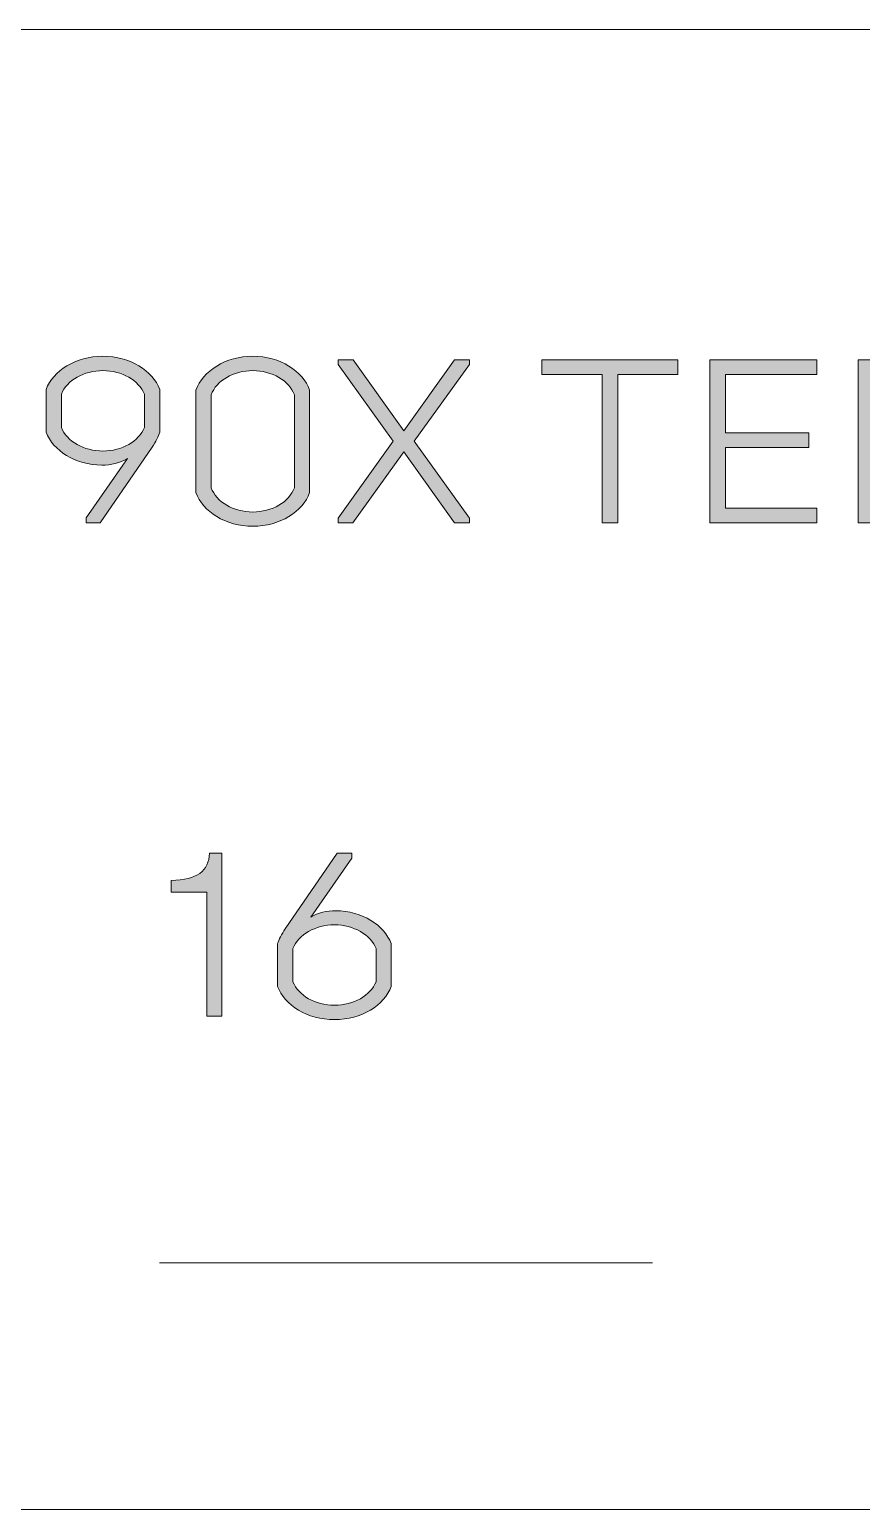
# Model space of a CAD drawing. Header units: inches. Extents: x 105 to 230, y -170 to -140.
# Drawn here: x 122.37 to 139.24, y -170 to -140 of the extents above; entities that cross this region are included whole.
import ezdxf

# ---------------------------------------------------------------- set-up
doc = ezdxf.new("R2010")
doc.units = ezdxf.units.IN
doc.header["$MEASUREMENT"] = 0
for name, color, linetype in [('CUT', 7, 'Continuous'), ('ENGRAVE', 7, 'Continuous'), ('TYPE', 7, 'Continuous')]:
    doc.layers.add(name, color=color, linetype=linetype)

# ---------------------------------------------------------------- blocks, each defined once
blk = doc.blocks.new('block 3')
at = {"layer": 'TYPE', "true_color": 0xffffff}
h = blk.add_hatch(color=7, dxfattribs=at)
h.dxf.hatch_style = 2
edge = h.paths.add_edge_path()
edge.add_spline(control_points=[(125.007, -147.293), (125.007, -147.293), (125.007, -148.164), (125.007, -148.164), (124.983, -148.244), (124.927, -148.351), (124.852, -148.464), (124.852, -148.464), (123.798, -150), (123.798, -150), (123.798, -150), (123.513, -150), (123.513, -150), (123.513, -150), (123.513, -149.897), (123.513, -149.897), (123.513, -149.897), (124.351, -148.693), (124.351, -148.693), (124.201, -148.792), (124.014, -148.829), (123.836, -148.829), (123.288, -148.829), (122.843, -148.529), (122.702, -148.164), (122.702, -148.164), (122.702, -147.293), (122.702, -147.293), (122.843, -146.919), (123.302, -146.623), (123.855, -146.623), (124.407, -146.623), (124.866, -146.919), (125.007, -147.293)], knot_values=[0, 0, 0, 0, 1, 1, 1, 2, 2, 2, 3, 3, 3, 4, 4, 4, 5, 5, 5, 6, 6, 6, 7, 7, 7, 8, 8, 8, 9, 9, 9, 10, 10, 10, 11, 11, 11, 11], degree=3, periodic=1)
edge = h.paths.add_edge_path()
edge.add_spline(control_points=[(124.697, -147.392), (124.585, -147.11), (124.243, -146.914), (123.855, -146.914), (123.466, -146.914), (123.124, -147.11), (123.012, -147.392), (123.012, -147.392), (123.012, -148.066), (123.012, -148.066), (123.124, -148.347), (123.466, -148.544), (123.855, -148.544), (124.243, -148.544), (124.585, -148.347), (124.697, -148.066), (124.697, -148.066), (124.697, -147.392), (124.697, -147.392)], knot_values=[0, 0, 0, 0, 1, 1, 1, 2, 2, 2, 3, 3, 3, 4, 4, 4, 5, 5, 5, 6, 6, 6, 6], degree=3, periodic=1)
h = blk.add_hatch(color=7, dxfattribs=at)
h.dxf.hatch_style = 2
edge = h.paths.add_edge_path()
edge.add_spline(control_points=[(125.742, -149.386), (125.742, -149.386), (125.742, -147.307), (125.742, -147.307), (125.878, -146.923), (126.342, -146.623), (126.894, -146.623), (127.447, -146.623), (127.911, -146.923), (128.046, -147.307), (128.046, -147.307), (128.046, -149.386), (128.046, -149.386), (127.911, -149.771), (127.447, -150.07), (126.894, -150.07), (126.342, -150.07), (125.878, -149.771), (125.742, -149.386)], knot_values=[0, 0, 0, 0, 1, 1, 1, 2, 2, 2, 3, 3, 3, 4, 4, 4, 5, 5, 5, 6, 6, 6, 6], degree=3, periodic=1)
edge = h.paths.add_edge_path()
edge.add_spline(control_points=[(127.737, -149.288), (127.737, -149.288), (127.737, -147.405), (127.737, -147.405), (127.634, -147.115), (127.283, -146.914), (126.894, -146.914), (126.505, -146.914), (126.154, -147.115), (126.051, -147.405), (126.051, -147.405), (126.051, -149.288), (126.051, -149.288), (126.154, -149.578), (126.505, -149.78), (126.894, -149.78), (127.283, -149.78), (127.634, -149.578), (127.737, -149.288)], knot_values=[0, 0, 0, 0, 1, 1, 1, 2, 2, 2, 3, 3, 3, 4, 4, 4, 5, 5, 5, 6, 6, 6, 6], degree=3, periodic=1)
h = blk.add_hatch(color=7, dxfattribs=at)
h.dxf.hatch_style = 2
h.paths.add_polyline_path([(128.623, -149.906), (129.742, -148.347), (128.623, -146.787), (128.623, -146.694), (128.927, -146.694), (129.957, -148.136), (130.983, -146.694), (131.287, -146.694), (131.287, -146.787), (130.168, -148.347), (131.287, -149.906), (131.287, -150), (130.983, -150), (129.957, -148.558), (128.922, -150), (128.623, -150)])
h = blk.add_hatch(color=7, dxfattribs=at)
h.dxf.hatch_style = 2
h.paths.add_polyline_path([(135.517, -146.989), (134.299, -146.989), (134.299, -150), (133.981, -150), (133.981, -146.989), (132.759, -146.989), (132.759, -146.694), (135.517, -146.694)])
h = blk.add_hatch(color=7, dxfattribs=at)
h.dxf.hatch_style = 2
h.paths.add_polyline_path([(136.482, -146.989), (136.482, -148.178), (138.168, -148.178), (138.168, -148.473), (136.482, -148.473), (136.482, -149.705), (138.332, -149.705), (138.332, -150), (136.164, -150), (136.164, -146.694), (138.332, -146.694), (138.332, -146.989)])
h = blk.add_hatch(color=7, dxfattribs=at)
h.dxf.hatch_style = 2
h.paths.add_polyline_path([(141.798, -149.906), (141.798, -150), (141.484, -150), (140.224, -148.225), (139.489, -148.918), (139.489, -150), (139.171, -150), (139.171, -146.694), (139.489, -146.694), (139.489, -148.534), (141.4, -146.694), (141.723, -146.694), (141.723, -146.787), (140.449, -148.01)])
at = {"layer": 'TYPE', "lineweight": 0}
for points in [[(128.623, -149.906), (129.742, -148.347), (128.623, -146.787), (128.623, -146.694), (128.927, -146.694), (129.957, -148.136), (130.983, -146.694), (131.287, -146.694), (131.287, -146.787), (130.168, -148.347), (131.287, -149.906), (131.287, -150), (130.983, -150), (129.957, -148.558), (128.922, -150), (128.623, -150), (128.623, -149.906)], [(135.517, -146.989), (134.299, -146.989), (134.299, -150), (133.981, -150), (133.981, -146.989), (132.759, -146.989), (132.759, -146.694), (135.517, -146.694), (135.517, -146.989)], [(136.482, -146.989), (136.482, -148.178), (138.168, -148.178), (138.168, -148.473), (136.482, -148.473), (136.482, -149.705), (138.332, -149.705), (138.332, -150), (136.164, -150), (136.164, -146.694), (138.332, -146.694), (138.332, -146.989), (136.482, -146.989)], [(141.798, -149.906), (141.798, -150), (141.484, -150), (140.224, -148.225), (139.489, -148.918), (139.489, -150), (139.171, -150), (139.171, -146.694), (139.489, -146.694), (139.489, -148.534), (141.4, -146.694), (141.723, -146.694), (141.723, -146.787), (140.449, -148.01), (141.798, -149.906)]]:
    blk.add_lwpolyline(points, dxfattribs=at)
for points, knots in [([(125.007, -147.293), (125.007, -147.293), (125.007, -148.164), (125.007, -148.164), (124.983, -148.244), (124.927, -148.351), (124.852, -148.464), (124.852, -148.464), (123.798, -150), (123.798, -150), (123.798, -150), (123.513, -150), (123.513, -150), (123.513, -150), (123.513, -149.897), (123.513, -149.897), (123.513, -149.897), (124.351, -148.693), (124.351, -148.693), (124.201, -148.792), (124.014, -148.829), (123.836, -148.829), (123.288, -148.829), (122.843, -148.529), (122.702, -148.164), (122.702, -148.164), (122.702, -147.293), (122.702, -147.293), (122.843, -146.919), (123.302, -146.623), (123.855, -146.623), (124.407, -146.623), (124.866, -146.919), (125.007, -147.293)], [0, 0, 0, 0, 1, 1, 1, 2, 2, 2, 3, 3, 3, 4, 4, 4, 5, 5, 5, 6, 6, 6, 7, 7, 7, 8, 8, 8, 9, 9, 9, 10, 10, 10, 11, 11, 11, 11]), ([(125.742, -149.386), (125.742, -149.386), (125.742, -147.307), (125.742, -147.307), (125.878, -146.923), (126.342, -146.623), (126.894, -146.623), (127.447, -146.623), (127.911, -146.923), (128.046, -147.307), (128.046, -147.307), (128.046, -149.386), (128.046, -149.386), (127.911, -149.771), (127.447, -150.07), (126.894, -150.07), (126.342, -150.07), (125.878, -149.771), (125.742, -149.386)], [0, 0, 0, 0, 1, 1, 1, 2, 2, 2, 3, 3, 3, 4, 4, 4, 5, 5, 5, 6, 6, 6, 6]), ([(124.697, -147.392), (124.585, -147.11), (124.243, -146.914), (123.855, -146.914), (123.466, -146.914), (123.124, -147.11), (123.012, -147.392), (123.012, -147.392), (123.012, -148.066), (123.012, -148.066), (123.124, -148.347), (123.466, -148.544), (123.855, -148.544), (124.243, -148.544), (124.585, -148.347), (124.697, -148.066), (124.697, -148.066), (124.697, -147.392), (124.697, -147.392)], [0, 0, 0, 0, 1, 1, 1, 2, 2, 2, 3, 3, 3, 4, 4, 4, 5, 5, 5, 6, 6, 6, 6]), ([(127.737, -149.288), (127.737, -149.288), (127.737, -147.405), (127.737, -147.405), (127.634, -147.115), (127.283, -146.914), (126.894, -146.914), (126.505, -146.914), (126.154, -147.115), (126.051, -147.405), (126.051, -147.405), (126.051, -149.288), (126.051, -149.288), (126.154, -149.578), (126.505, -149.78), (126.894, -149.78), (127.283, -149.78), (127.634, -149.578), (127.737, -149.288)], [0, 0, 0, 0, 1, 1, 1, 2, 2, 2, 3, 3, 3, 4, 4, 4, 5, 5, 5, 6, 6, 6, 6])]:
    blk.add_open_spline(points, degree=3, knots=knots, dxfattribs=at)
blk = doc.blocks.new('block 5')
at = {"layer": 'TYPE', "true_color": 0xffffff}
h = blk.add_hatch(color=7, dxfattribs=at)
h.dxf.hatch_style = 2
edge = h.paths.add_edge_path()
edge.add_spline(control_points=[(126.269, -156.694), (126.269, -156.694), (126.269, -160), (126.269, -160), (126.269, -160), (125.96, -160), (125.96, -160), (125.96, -160), (125.96, -157.485), (125.96, -157.485), (125.96, -157.485), (125.239, -157.485), (125.239, -157.485), (125.239, -157.485), (125.239, -157.247), (125.239, -157.247), (125.768, -157.237), (126.002, -157.064), (126.016, -156.694), (126.016, -156.694), (126.269, -156.694), (126.269, -156.694)], knot_values=[0, 0, 0, 0, 1, 1, 1, 2, 2, 2, 3, 3, 3, 4, 4, 4, 5, 5, 5, 6, 6, 6, 7, 7, 7, 7], degree=3, periodic=1)
h = blk.add_hatch(color=7, dxfattribs=at)
h.dxf.hatch_style = 2
edge = h.paths.add_edge_path()
edge.add_spline(control_points=[(129.702, -158.53), (129.702, -158.53), (129.702, -159.401), (129.702, -159.401), (129.562, -159.775), (129.103, -160.071), (128.55, -160.071), (127.998, -160.071), (127.539, -159.775), (127.398, -159.401), (127.398, -159.401), (127.398, -158.53), (127.398, -158.53), (127.422, -158.45), (127.478, -158.342), (127.553, -158.23), (127.553, -158.23), (128.606, -156.694), (128.606, -156.694), (128.606, -156.694), (128.906, -156.694), (128.906, -156.694), (128.906, -156.694), (128.906, -156.797), (128.906, -156.797), (128.906, -156.797), (128.073, -157.991), (128.073, -157.991), (128.218, -157.902), (128.4, -157.865), (128.574, -157.865), (129.122, -157.865), (129.562, -158.164), (129.702, -158.53)], knot_values=[0, 0, 0, 0, 1, 1, 1, 2, 2, 2, 3, 3, 3, 4, 4, 4, 5, 5, 5, 6, 6, 6, 7, 7, 7, 8, 8, 8, 9, 9, 9, 10, 10, 10, 11, 11, 11, 11], degree=3, periodic=1)
edge = h.paths.add_edge_path()
edge.add_spline(control_points=[(129.393, -158.628), (129.281, -158.347), (128.939, -158.15), (128.55, -158.15), (128.162, -158.15), (127.82, -158.347), (127.707, -158.628), (127.707, -158.628), (127.707, -159.302), (127.707, -159.302), (127.82, -159.583), (128.162, -159.78), (128.55, -159.78), (128.939, -159.78), (129.281, -159.583), (129.393, -159.302), (129.393, -159.302), (129.393, -158.628), (129.393, -158.628)], knot_values=[0, 0, 0, 0, 1, 1, 1, 2, 2, 2, 3, 3, 3, 4, 4, 4, 5, 5, 5, 6, 6, 6, 6], degree=3, periodic=1)
at = {"layer": 'TYPE', "lineweight": 0}
for points, knots in [([(126.269, -156.694), (126.269, -156.694), (126.269, -160), (126.269, -160), (126.269, -160), (125.96, -160), (125.96, -160), (125.96, -160), (125.96, -157.485), (125.96, -157.485), (125.96, -157.485), (125.239, -157.485), (125.239, -157.485), (125.239, -157.485), (125.239, -157.247), (125.239, -157.247), (125.768, -157.237), (126.002, -157.064), (126.016, -156.694), (126.016, -156.694), (126.269, -156.694), (126.269, -156.694)], [0, 0, 0, 0, 1, 1, 1, 2, 2, 2, 3, 3, 3, 4, 4, 4, 5, 5, 5, 6, 6, 6, 7, 7, 7, 7]), ([(129.702, -158.53), (129.702, -158.53), (129.702, -159.401), (129.702, -159.401), (129.562, -159.775), (129.103, -160.071), (128.55, -160.071), (127.998, -160.071), (127.539, -159.775), (127.398, -159.401), (127.398, -159.401), (127.398, -158.53), (127.398, -158.53), (127.422, -158.45), (127.478, -158.342), (127.553, -158.23), (127.553, -158.23), (128.606, -156.694), (128.606, -156.694), (128.606, -156.694), (128.906, -156.694), (128.906, -156.694), (128.906, -156.694), (128.906, -156.797), (128.906, -156.797), (128.906, -156.797), (128.073, -157.991), (128.073, -157.991), (128.218, -157.902), (128.4, -157.865), (128.574, -157.865), (129.122, -157.865), (129.562, -158.164), (129.702, -158.53)], [0, 0, 0, 0, 1, 1, 1, 2, 2, 2, 3, 3, 3, 4, 4, 4, 5, 5, 5, 6, 6, 6, 7, 7, 7, 8, 8, 8, 9, 9, 9, 10, 10, 10, 11, 11, 11, 11]), ([(129.393, -158.628), (129.281, -158.347), (128.939, -158.15), (128.55, -158.15), (128.162, -158.15), (127.82, -158.347), (127.707, -158.628), (127.707, -158.628), (127.707, -159.302), (127.707, -159.302), (127.82, -159.583), (128.162, -159.78), (128.55, -159.78), (128.939, -159.78), (129.281, -159.583), (129.393, -159.302), (129.393, -159.302), (129.393, -158.628), (129.393, -158.628)], [0, 0, 0, 0, 1, 1, 1, 2, 2, 2, 3, 3, 3, 4, 4, 4, 5, 5, 5, 6, 6, 6, 6])]:
    blk.add_open_spline(points, degree=3, knots=knots, dxfattribs=at)
blk = doc.blocks.new('block 14')
at = {"layer": 'ENGRAVE', "true_color": 0xffffff}
h = blk.add_hatch(color=7, dxfattribs=at)
h.dxf.hatch_style = 2
edge = h.paths.add_edge_path()
edge.add_spline(control_points=[(125.007, -147.293), (125.007, -147.293), (125.007, -148.164), (125.007, -148.164), (124.983, -148.244), (124.927, -148.351), (124.852, -148.464), (124.852, -148.464), (123.798, -150), (123.798, -150), (123.798, -150), (123.513, -150), (123.513, -150), (123.513, -150), (123.513, -149.897), (123.513, -149.897), (123.513, -149.897), (124.351, -148.693), (124.351, -148.693), (124.201, -148.792), (124.014, -148.829), (123.836, -148.829), (123.288, -148.829), (122.843, -148.529), (122.702, -148.164), (122.702, -148.164), (122.702, -147.293), (122.702, -147.293), (122.843, -146.919), (123.302, -146.623), (123.855, -146.623), (124.407, -146.623), (124.866, -146.919), (125.007, -147.293)], knot_values=[0, 0, 0, 0, 1, 1, 1, 2, 2, 2, 3, 3, 3, 4, 4, 4, 5, 5, 5, 6, 6, 6, 7, 7, 7, 8, 8, 8, 9, 9, 9, 10, 10, 10, 11, 11, 11, 11], degree=3, periodic=1)
edge = h.paths.add_edge_path()
edge.add_spline(control_points=[(124.697, -147.392), (124.585, -147.11), (124.243, -146.914), (123.855, -146.914), (123.466, -146.914), (123.124, -147.11), (123.012, -147.392), (123.012, -147.392), (123.012, -148.066), (123.012, -148.066), (123.124, -148.347), (123.466, -148.544), (123.855, -148.544), (124.243, -148.544), (124.585, -148.347), (124.697, -148.066), (124.697, -148.066), (124.697, -147.392), (124.697, -147.392)], knot_values=[0, 0, 0, 0, 1, 1, 1, 2, 2, 2, 3, 3, 3, 4, 4, 4, 5, 5, 5, 6, 6, 6, 6], degree=3, periodic=1)
h = blk.add_hatch(color=7, dxfattribs=at)
h.dxf.hatch_style = 2
edge = h.paths.add_edge_path()
edge.add_spline(control_points=[(125.742, -149.386), (125.742, -149.386), (125.742, -147.307), (125.742, -147.307), (125.878, -146.923), (126.342, -146.623), (126.894, -146.623), (127.447, -146.623), (127.911, -146.923), (128.046, -147.307), (128.046, -147.307), (128.046, -149.386), (128.046, -149.386), (127.911, -149.771), (127.447, -150.07), (126.894, -150.07), (126.342, -150.07), (125.878, -149.771), (125.742, -149.386)], knot_values=[0, 0, 0, 0, 1, 1, 1, 2, 2, 2, 3, 3, 3, 4, 4, 4, 5, 5, 5, 6, 6, 6, 6], degree=3, periodic=1)
edge = h.paths.add_edge_path()
edge.add_spline(control_points=[(127.737, -149.288), (127.737, -149.288), (127.737, -147.405), (127.737, -147.405), (127.634, -147.115), (127.283, -146.914), (126.894, -146.914), (126.505, -146.914), (126.154, -147.115), (126.051, -147.405), (126.051, -147.405), (126.051, -149.288), (126.051, -149.288), (126.154, -149.578), (126.505, -149.78), (126.894, -149.78), (127.283, -149.78), (127.634, -149.578), (127.737, -149.288)], knot_values=[0, 0, 0, 0, 1, 1, 1, 2, 2, 2, 3, 3, 3, 4, 4, 4, 5, 5, 5, 6, 6, 6, 6], degree=3, periodic=1)
h = blk.add_hatch(color=7, dxfattribs=at)
h.dxf.hatch_style = 2
h.paths.add_polyline_path([(128.623, -149.906), (129.742, -148.347), (128.623, -146.787), (128.623, -146.694), (128.927, -146.694), (129.957, -148.136), (130.983, -146.694), (131.287, -146.694), (131.287, -146.787), (130.168, -148.347), (131.287, -149.906), (131.287, -150), (130.983, -150), (129.957, -148.558), (128.922, -150), (128.623, -150)])
h = blk.add_hatch(color=7, dxfattribs=at)
h.dxf.hatch_style = 2
h.paths.add_polyline_path([(135.517, -146.989), (134.299, -146.989), (134.299, -150), (133.981, -150), (133.981, -146.989), (132.759, -146.989), (132.759, -146.694), (135.517, -146.694)])
h = blk.add_hatch(color=7, dxfattribs=at)
h.dxf.hatch_style = 2
h.paths.add_polyline_path([(136.482, -146.989), (136.482, -148.178), (138.168, -148.178), (138.168, -148.473), (136.482, -148.473), (136.482, -149.705), (138.332, -149.705), (138.332, -150), (136.164, -150), (136.164, -146.694), (138.332, -146.694), (138.332, -146.989)])
h = blk.add_hatch(color=7, dxfattribs=at)
h.dxf.hatch_style = 2
h.paths.add_polyline_path([(141.798, -149.906), (141.798, -150), (141.484, -150), (140.224, -148.225), (139.489, -148.918), (139.489, -150), (139.171, -150), (139.171, -146.694), (139.489, -146.694), (139.489, -148.534), (141.4, -146.694), (141.723, -146.694), (141.723, -146.787), (140.449, -148.01)])
at = {"layer": 'ENGRAVE', "lineweight": 0}
for points in [[(128.623, -149.906), (129.742, -148.347), (128.623, -146.787), (128.623, -146.694), (128.927, -146.694), (129.957, -148.136), (130.983, -146.694), (131.287, -146.694), (131.287, -146.787), (130.168, -148.347), (131.287, -149.906), (131.287, -150), (130.983, -150), (129.957, -148.558), (128.922, -150), (128.623, -150), (128.623, -149.906)], [(135.517, -146.989), (134.299, -146.989), (134.299, -150), (133.981, -150), (133.981, -146.989), (132.759, -146.989), (132.759, -146.694), (135.517, -146.694), (135.517, -146.989)], [(136.482, -146.989), (136.482, -148.178), (138.168, -148.178), (138.168, -148.473), (136.482, -148.473), (136.482, -149.705), (138.332, -149.705), (138.332, -150), (136.164, -150), (136.164, -146.694), (138.332, -146.694), (138.332, -146.989), (136.482, -146.989)], [(141.798, -149.906), (141.798, -150), (141.484, -150), (140.224, -148.225), (139.489, -148.918), (139.489, -150), (139.171, -150), (139.171, -146.694), (139.489, -146.694), (139.489, -148.534), (141.4, -146.694), (141.723, -146.694), (141.723, -146.787), (140.449, -148.01), (141.798, -149.906)]]:
    blk.add_lwpolyline(points, dxfattribs=at)
for points, knots in [([(125.007, -147.293), (125.007, -147.293), (125.007, -148.164), (125.007, -148.164), (124.983, -148.244), (124.927, -148.351), (124.852, -148.464), (124.852, -148.464), (123.798, -150), (123.798, -150), (123.798, -150), (123.513, -150), (123.513, -150), (123.513, -150), (123.513, -149.897), (123.513, -149.897), (123.513, -149.897), (124.351, -148.693), (124.351, -148.693), (124.201, -148.792), (124.014, -148.829), (123.836, -148.829), (123.288, -148.829), (122.843, -148.529), (122.702, -148.164), (122.702, -148.164), (122.702, -147.293), (122.702, -147.293), (122.843, -146.919), (123.302, -146.623), (123.855, -146.623), (124.407, -146.623), (124.866, -146.919), (125.007, -147.293)], [0, 0, 0, 0, 1, 1, 1, 2, 2, 2, 3, 3, 3, 4, 4, 4, 5, 5, 5, 6, 6, 6, 7, 7, 7, 8, 8, 8, 9, 9, 9, 10, 10, 10, 11, 11, 11, 11]), ([(125.742, -149.386), (125.742, -149.386), (125.742, -147.307), (125.742, -147.307), (125.878, -146.923), (126.342, -146.623), (126.894, -146.623), (127.447, -146.623), (127.911, -146.923), (128.046, -147.307), (128.046, -147.307), (128.046, -149.386), (128.046, -149.386), (127.911, -149.771), (127.447, -150.07), (126.894, -150.07), (126.342, -150.07), (125.878, -149.771), (125.742, -149.386)], [0, 0, 0, 0, 1, 1, 1, 2, 2, 2, 3, 3, 3, 4, 4, 4, 5, 5, 5, 6, 6, 6, 6]), ([(124.697, -147.392), (124.585, -147.11), (124.243, -146.914), (123.855, -146.914), (123.466, -146.914), (123.124, -147.11), (123.012, -147.392), (123.012, -147.392), (123.012, -148.066), (123.012, -148.066), (123.124, -148.347), (123.466, -148.544), (123.855, -148.544), (124.243, -148.544), (124.585, -148.347), (124.697, -148.066), (124.697, -148.066), (124.697, -147.392), (124.697, -147.392)], [0, 0, 0, 0, 1, 1, 1, 2, 2, 2, 3, 3, 3, 4, 4, 4, 5, 5, 5, 6, 6, 6, 6]), ([(127.737, -149.288), (127.737, -149.288), (127.737, -147.405), (127.737, -147.405), (127.634, -147.115), (127.283, -146.914), (126.894, -146.914), (126.505, -146.914), (126.154, -147.115), (126.051, -147.405), (126.051, -147.405), (126.051, -149.288), (126.051, -149.288), (126.154, -149.578), (126.505, -149.78), (126.894, -149.78), (127.283, -149.78), (127.634, -149.578), (127.737, -149.288)], [0, 0, 0, 0, 1, 1, 1, 2, 2, 2, 3, 3, 3, 4, 4, 4, 5, 5, 5, 6, 6, 6, 6])]:
    blk.add_open_spline(points, degree=3, knots=knots, dxfattribs=at)
blk = doc.blocks.new('block 16')
at = {"layer": 'ENGRAVE', "true_color": 0xffffff}
h = blk.add_hatch(color=7, dxfattribs=at)
h.dxf.hatch_style = 2
edge = h.paths.add_edge_path()
edge.add_spline(control_points=[(126.269, -156.694), (126.269, -156.694), (126.269, -160), (126.269, -160), (126.269, -160), (125.96, -160), (125.96, -160), (125.96, -160), (125.96, -157.485), (125.96, -157.485), (125.96, -157.485), (125.239, -157.485), (125.239, -157.485), (125.239, -157.485), (125.239, -157.247), (125.239, -157.247), (125.768, -157.237), (126.002, -157.064), (126.016, -156.694), (126.016, -156.694), (126.269, -156.694), (126.269, -156.694)], knot_values=[0, 0, 0, 0, 1, 1, 1, 2, 2, 2, 3, 3, 3, 4, 4, 4, 5, 5, 5, 6, 6, 6, 7, 7, 7, 7], degree=3, periodic=1)
h = blk.add_hatch(color=7, dxfattribs=at)
h.dxf.hatch_style = 2
edge = h.paths.add_edge_path()
edge.add_spline(control_points=[(129.702, -158.53), (129.702, -158.53), (129.702, -159.401), (129.702, -159.401), (129.562, -159.775), (129.103, -160.071), (128.55, -160.071), (127.998, -160.071), (127.539, -159.775), (127.398, -159.401), (127.398, -159.401), (127.398, -158.53), (127.398, -158.53), (127.422, -158.45), (127.478, -158.342), (127.553, -158.23), (127.553, -158.23), (128.606, -156.694), (128.606, -156.694), (128.606, -156.694), (128.906, -156.694), (128.906, -156.694), (128.906, -156.694), (128.906, -156.797), (128.906, -156.797), (128.906, -156.797), (128.073, -157.991), (128.073, -157.991), (128.218, -157.902), (128.4, -157.865), (128.574, -157.865), (129.122, -157.865), (129.562, -158.164), (129.702, -158.53)], knot_values=[0, 0, 0, 0, 1, 1, 1, 2, 2, 2, 3, 3, 3, 4, 4, 4, 5, 5, 5, 6, 6, 6, 7, 7, 7, 8, 8, 8, 9, 9, 9, 10, 10, 10, 11, 11, 11, 11], degree=3, periodic=1)
edge = h.paths.add_edge_path()
edge.add_spline(control_points=[(129.393, -158.628), (129.281, -158.347), (128.939, -158.15), (128.55, -158.15), (128.162, -158.15), (127.82, -158.347), (127.707, -158.628), (127.707, -158.628), (127.707, -159.302), (127.707, -159.302), (127.82, -159.583), (128.162, -159.78), (128.55, -159.78), (128.939, -159.78), (129.281, -159.583), (129.393, -159.302), (129.393, -159.302), (129.393, -158.628), (129.393, -158.628)], knot_values=[0, 0, 0, 0, 1, 1, 1, 2, 2, 2, 3, 3, 3, 4, 4, 4, 5, 5, 5, 6, 6, 6, 6], degree=3, periodic=1)
at = {"layer": 'ENGRAVE', "lineweight": 0}
for points, knots in [([(126.269, -156.694), (126.269, -156.694), (126.269, -160), (126.269, -160), (126.269, -160), (125.96, -160), (125.96, -160), (125.96, -160), (125.96, -157.485), (125.96, -157.485), (125.96, -157.485), (125.239, -157.485), (125.239, -157.485), (125.239, -157.485), (125.239, -157.247), (125.239, -157.247), (125.768, -157.237), (126.002, -157.064), (126.016, -156.694), (126.016, -156.694), (126.269, -156.694), (126.269, -156.694)], [0, 0, 0, 0, 1, 1, 1, 2, 2, 2, 3, 3, 3, 4, 4, 4, 5, 5, 5, 6, 6, 6, 7, 7, 7, 7]), ([(129.702, -158.53), (129.702, -158.53), (129.702, -159.401), (129.702, -159.401), (129.562, -159.775), (129.103, -160.071), (128.55, -160.071), (127.998, -160.071), (127.539, -159.775), (127.398, -159.401), (127.398, -159.401), (127.398, -158.53), (127.398, -158.53), (127.422, -158.45), (127.478, -158.342), (127.553, -158.23), (127.553, -158.23), (128.606, -156.694), (128.606, -156.694), (128.606, -156.694), (128.906, -156.694), (128.906, -156.694), (128.906, -156.694), (128.906, -156.797), (128.906, -156.797), (128.906, -156.797), (128.073, -157.991), (128.073, -157.991), (128.218, -157.902), (128.4, -157.865), (128.574, -157.865), (129.122, -157.865), (129.562, -158.164), (129.702, -158.53)], [0, 0, 0, 0, 1, 1, 1, 2, 2, 2, 3, 3, 3, 4, 4, 4, 5, 5, 5, 6, 6, 6, 7, 7, 7, 8, 8, 8, 9, 9, 9, 10, 10, 10, 11, 11, 11, 11]), ([(129.393, -158.628), (129.281, -158.347), (128.939, -158.15), (128.55, -158.15), (128.162, -158.15), (127.82, -158.347), (127.707, -158.628), (127.707, -158.628), (127.707, -159.302), (127.707, -159.302), (127.82, -159.583), (128.162, -159.78), (128.55, -159.78), (128.939, -159.78), (129.281, -159.583), (129.393, -159.302), (129.393, -159.302), (129.393, -158.628), (129.393, -158.628)], [0, 0, 0, 0, 1, 1, 1, 2, 2, 2, 3, 3, 3, 4, 4, 4, 5, 5, 5, 6, 6, 6, 6])]:
    blk.add_open_spline(points, degree=3, knots=knots, dxfattribs=at)

msp = doc.modelspace()

# ---------------------------------------------------------------- linework, layer by layer
at = {"layer": 'CUT', "lineweight": 0}
msp.add_lwpolyline([(230, -170), (105, -170), (105, -140), (230, -140), (230, -170)], dxfattribs=at)
at = {"layer": 'CUT', "color": 1, "lineweight": 5, "true_color": 0xff0000}
msp.add_lwpolyline([(125, -165), (135, -165)], dxfattribs=at)

# ---------------------------------------------------------------- block references
at = {"layer": 'ENGRAVE'}
for name in ['block 14', 'block 16']:
    msp.add_blockref(name, (0, 0), dxfattribs=at)
at = {"layer": 'TYPE'}
for name in ['block 3', 'block 5']:
    msp.add_blockref(name, (0, 0), dxfattribs=at)

doc.saveas('drawing.dxf')
